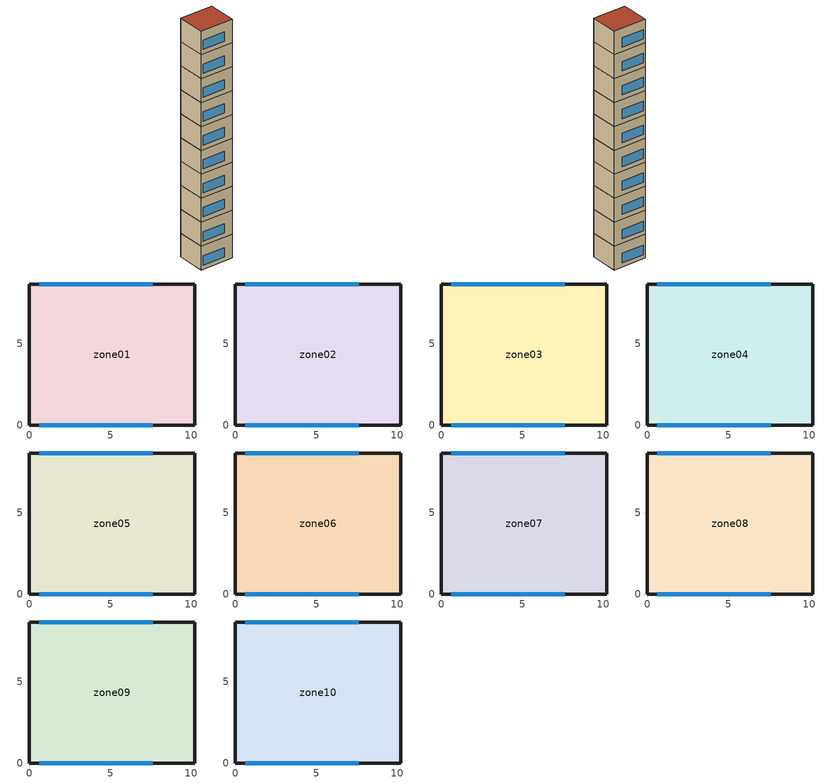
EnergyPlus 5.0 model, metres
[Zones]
zone01
 floor ground (GROUND_FLOOR): 10.2,8.7 10.2,0 0,0 0,8.7 z0
 wall outside (EXT_WALL): 10.2,0 10.2,8.7 0,8.7 0,0 10.2,0 z0:7.2
 window (EXT_WINDOW1): 0.6,0 7.6,0 / 7.6,8.7 0.6,8.7 z1.25:4.05
 ceiling to zone02 (ADJ_CEILING): 0,8.7 0,0 10.2,0 10.2,8.7 z7.2
zone02
 floor to zone01 (ADJ_CEILING): 10.2,8.7 10.2,0 0,0 0,8.7 z7.2
 wall outside (EXT_WALL): 10.2,0 10.2,8.7 0,8.7 0,0 10.2,0 z7.2:14.4
 window (EXT_WINDOW1): 0.6,0 7.6,0 / 7.6,8.7 0.6,8.7 z8.45:11.25
 ceiling to zone03 (ADJ_CEILING): 0,8.7 0,0 10.2,0 10.2,8.7 z14.4
zone03
 floor to zone02 (ADJ_CEILING): 10.2,8.7 10.2,0 0,0 0,8.7 z14.4
 wall outside (EXT_WALL): 10.2,0 10.2,8.7 0,8.7 0,0 10.2,0 z14.4:21.6
 window (EXT_WINDOW1): 0.6,0 7.6,0 / 7.6,8.7 0.6,8.7 z15.85:18.65
 ceiling to zone04 (ADJ_CEILING): 0,8.7 0,0 10.2,0 10.2,8.7 z21.6
zone04
 floor to zone03 (ADJ_CEILING): 10.2,8.7 10.2,0 0,0 0,8.7 z21.6
 wall outside (EXT_WALL): 10.2,0 10.2,8.7 0,8.7 0,0 10.2,0 z21.6:28.8
 window (EXT_WINDOW1): 0.6,0 7.6,0 / 7.6,8.7 0.6,8.7 z23.05:25.85
 ceiling to zone05 (ADJ_CEILING): 0,8.7 0,0 10.2,0 10.2,8.7 z28.8
zone05
 floor to zone04 (ADJ_CEILING): 10.2,8.7 10.2,0 0,0 0,8.7 z28.8
 wall outside (EXT_WALL): 10.2,0 10.2,8.7 0,8.7 0,0 10.2,0 z28.8:36
 window (EXT_WINDOW1): 0.6,0 7.6,0 / 7.6,8.7 0.6,8.7 z30.25:33.05
 ceiling to zone06 (ADJ_CEILING): 0,8.7 0,0 10.2,0 10.2,8.7 z36
zone06
 floor to zone05 (ADJ_CEILING): 10.2,8.7 10.2,0 0,0 0,8.7 z36
 wall outside (EXT_WALL): 10.2,0 10.2,8.7 0,8.7 0,0 10.2,0 z36:43.2
 window (EXT_WINDOW1): 0.6,0 7.6,0 / 7.6,8.7 0.6,8.7 z37.45:40.25
 ceiling to zone07 (ADJ_CEILING): 0,8.7 0,0 10.2,0 10.2,8.7 z43.2
zone07
 floor to zone06 (ADJ_CEILING): 10.2,8.7 10.2,0 0,0 0,8.7 z43.2
 wall outside (EXT_WALL): 10.2,0 10.2,8.7 0,8.7 0,0 10.2,0 z43.2:50.4
 window (EXT_WINDOW1): 0.6,0 7.6,0 / 7.6,8.7 0.6,8.7 z44.65:47.45
 ceiling to zone08 (ADJ_CEILING): 0,8.7 0,0 10.2,0 10.2,8.7 z50.4
zone08
 floor to zone07 (ADJ_CEILING): 10.2,8.7 10.2,0 0,0 0,8.7 z50.4
 wall outside (EXT_WALL): 10.2,0 10.2,8.7 0,8.7 0,0 10.2,0 z50.4:57.6
 window (EXT_WINDOW1): 0.6,0 7.6,0 / 7.6,8.7 0.6,8.7 z51.85:54.65
 ceiling to zone09 (ADJ_CEILING): 0,8.7 0,0 10.2,0 10.2,8.7 z57.6
zone09
 floor to zone08 (ADJ_CEILING): 10.2,8.7 10.2,0 0,0 0,8.7 z57.6
 wall outside (EXT_WALL): 10.2,0 10.2,8.7 0,8.7 0,0 10.2,0 z57.6:64.8
 window (EXT_WINDOW1): 0.6,0 7.6,0 / 7.6,8.7 0.6,8.7 z59.05:61.85
 ceiling to zone10 (ADJ_CEILING): 0,8.7 0,0 10.2,0 10.2,8.7 z64.8
zone10
 floor to zone09 (ADJ_CEILING): 10.2,8.7 10.2,0 0,0 0,8.7 z64.8
 wall outside (EXT_WALL): 10.2,0 10.2,8.7 0,8.7 0,0 10.2,0 z64.8:72
 window (EXT_WINDOW1): 0.6,0 7.6,0 / 7.6,8.7 0.6,8.7 z66.25:69.05
 roof outside (EXT_ROOF): 0,8.7 0,0 10.2,0 10.2,8.7 z72
[Building]
TRNSYS18: North Axis {deg}=0; Terrain=City; Loads Convergence Tolerance Value=0; Temperature Convergence Tolerance Value {deltaC}=0; Solar Distribution=FullInteriorAndExterior; Maximum Number of Warmup Days=0
[Site:Location]
not used: Latitude {deg}=0; Longitude {deg}=0; Time Zone {hr}=0; Elevation {m}=0
[Construction]
GROUND_FLOOR; EXT_WALL; EXT_ROOF; ADJ_CEILING; EXT_WINDOW1: 
[WindowProperty:ShadingControl]
ESHADE=0; ISHADE=INPUT 1*MAX_ISHADE : SHADECNTRL=ISHADE_INTERNAL
[SurfaceProperty:OtherSideCoefficients]
BOUNDARY=IDENTICAL; BOUNDARY=INPUT 1*TBOUNDARY; BOUNDARY=INPUT 1*TBOUNDARY_2; BOUNDARY=INPUT 1*TBOUNDARY_3; BOUNDARY=INPUT 1*TGROUND; BOUNDARY=20; BOUNDARY=15
[Zone] Multiplier=1
zone01; zone02; zone03; zone04; zone05; zone06; zone07; zone08; zone09; zone10
